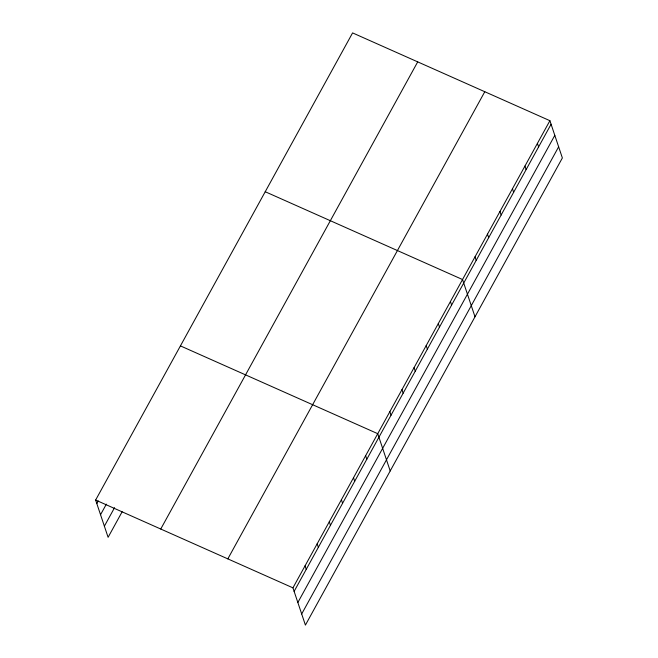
<?xml version="1.0" encoding="UTF-8"?>
<svg xmlns="http://www.w3.org/2000/svg" width="658" height="658" viewBox="0 0 658 658"><rect width="100%" height="100%" fill="white"/><g stroke="black" fill="none" stroke-linecap="round" stroke-linejoin="round"><path stroke-width="0.99" d="M122.149 511.76L108.101 537.306L95.632 500.047L352.589 32.9L549.899 120.694L562.368 157.953L305.411 625.1L292.942 587.849L549.899 120.694M96.816 503.584L98.272 500.944M100.542 514.712L106.357 504.143M104.375 526.178L114.55 507.68M160.749 529.024L417.707 61.877M227.833 558.872L484.79 91.725M294.126 591.378L551.083 124.23M297.852 602.506L554.809 135.359M301.685 613.972L558.642 146.824M265.223 191.733L462.533 279.527L475.002 316.778M180.432 345.894L377.741 433.688L390.202 470.939M95.632 500.047L292.942 587.849M537.422 143.386L538.606 146.923M524.936 166.079L526.12 169.608M512.459 188.764L513.643 192.3M499.981 211.457L501.157 214.993M487.496 234.149L488.68 237.678M475.018 256.834L476.195 260.371M450.417 301.553L451.602 305.082M438.31 323.571L439.486 327.108M426.195 345.598L427.379 349.127M414.079 367.616L415.264 371.153M401.964 389.643L403.148 393.18M389.857 411.661L391.033 415.198M365.626 455.706L366.81 459.243M353.511 477.733L354.695 481.269M341.395 499.751L342.579 503.288M329.288 521.778L330.464 525.314M317.172 543.804L318.357 547.333M305.057 565.822L306.241 569.359"/></g></svg>
